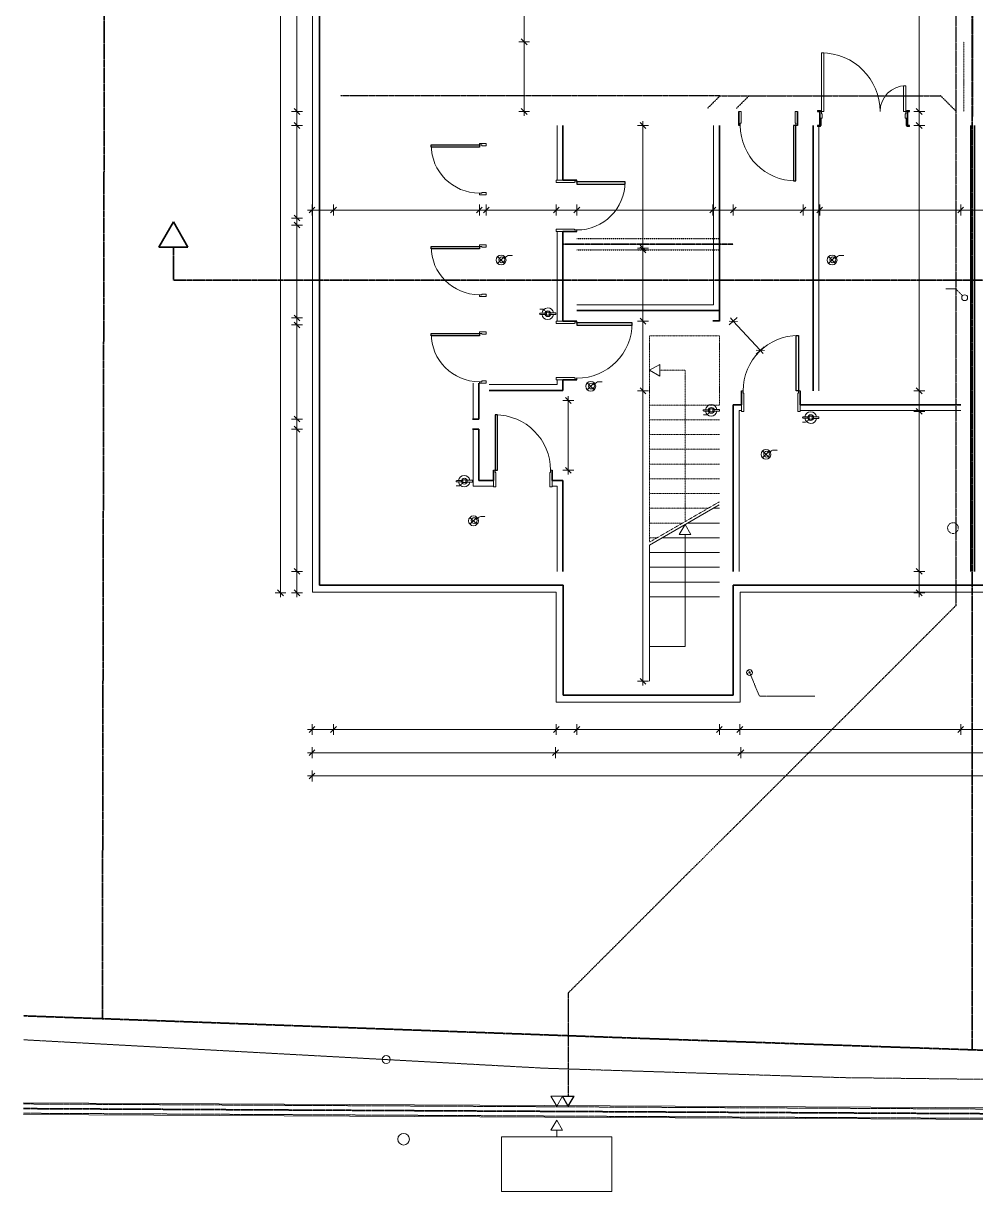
# Model space of a CAD drawing. Header units: metres. Extents: x 217015 to 311256, y -798315 to -742080.
# Drawn here: x 217015 to 233405, y -796050 to -775934 of the extents above; entities that cross this region are included whole.
import ezdxf

# ---------------------------------------------------------------- set-up
doc = ezdxf.new("R2010")
doc.units = ezdxf.units.M
for name, pattern in [('Achse', [0.5, 0.25, -0.25]), ('Axe', [0.5, 0.25, -0.25]), ('Dashed', [0.5, 0.25, -0.25]), ('Dot & Dashed', [0.5, 0.25, -0.25]), ('Egouttage copie', [0.5, 0.25, -0.25]), ('pointillés', [0.5, 0.25, -0.25]), ('Points', [0.5, 0.25, -0.25]), ('Points tirets', [0.5, 0.25, -0.25]), ('Tirets', [0.5, 0.25, -0.25]), ('Tirets moyens', [0.8, 0.4, -0.4]), ('Tirets petits', [0.35, 0.15, -0.2]), ('Traits', [0.5, 0.25, -0.25])]:
    doc.linetypes.add(name, pattern=pattern)
for name, color, linetype in [('-1._-1. Sous-sol_2_Ecriture + Annotation', 7, 'Continuous'), ('-1._-1. Sous-sol_2_Equip _ incendie', 7, 'Continuous'), ('-1._-1. Sous-sol_2_Equip _ égouttage', 7, 'Continuous'), ('-1._-1. Sous-sol_2_Etiquettes', 7, 'Continuous'), ('-1._-1. Sous-sol_2_Lignes', 7, 'Continuous'), ('-1._-1. Sous-sol_2_STABILITE', 7, 'Continuous'), ('cotations', 7, 'Continuous'), ('mur porteur', 7, 'Continuous'), ('portes', 7, 'Continuous'), ('sous-sol', 7, 'Continuous')]:
    doc.layers.add(name, color=color, linetype=linetype)

msp = doc.modelspace()

# ---------------------------------------------------------------- linework, layer by layer
at = {"layer": '-1._-1. Sous-sol_2_Ecriture + Annotation', "color": 251, "linetype": 'Continuous', "lineweight": 18}
for p, q in [((227144, -795104), (225245, -795105)), ((225245, -795105), (225245, -796050)), ((227144, -796049), (227144, -795104)), ((225245, -796050), (227144, -796049))]:
    msp.add_line(p, q, dxfattribs=at)
at = {"layer": '-1._-1. Sous-sol_2_Equip _ incendie', "color": 251, "linetype": 'Continuous', "lineweight": 18}
for p, q in [((225913, -780922), (226016, -780922)), ((226016, -780946), (225913, -780946)), ((226016, -780959), (226016, -780909)), ((226016, -780909), (226066, -780909)), ((226066, -780959), (226016, -780959)), ((226066, -780909), (226066, -780959)), ((226066, -780949), (226066, -780919)), ((226066, -780919), (226181, -780919)), ((226181, -780949), (226066, -780949)), ((226181, -780919), (226181, -780949)), ((228829, -782586), (228726, -782586)), ((228726, -782610), (228829, -782610)), ((228879, -782573), (228829, -782573)), ((228829, -782573), (228829, -782623)), ((228829, -782623), (228879, -782623)), ((228879, -782623), (228879, -782573)), ((228994, -782583), (228879, -782583)), ((228879, -782583), (228879, -782613)), ((228879, -782613), (228994, -782613)), ((228994, -782613), (228994, -782583)), ((230591, -782697), (230541, -782697)), ((230541, -782697), (230541, -782747)), ((230591, -782747), (230591, -782697)), ((230541, -782710), (230438, -782710)), ((230438, -782734), (230541, -782734)), ((230541, -782747), (230591, -782747)), ((230706, -782707), (230591, -782707)), ((230591, -782707), (230591, -782737)), ((230591, -782737), (230706, -782737)), ((230706, -782737), (230706, -782707)), ((224578, -783805), (224475, -783805)), ((224475, -783829), (224578, -783829)), ((224628, -783792), (224578, -783792)), ((224578, -783792), (224578, -783842)), ((224578, -783842), (224628, -783842)), ((224628, -783842), (224628, -783792)), ((224743, -783802), (224628, -783802)), ((224628, -783802), (224628, -783832)), ((224628, -783832), (224743, -783832)), ((224743, -783832), (224743, -783802))]:
    msp.add_line(p, q, dxfattribs=at)
for centre, radius, start, end in [((226041, -780934), 100, 8.6269, 173.1079), ((225913, -780934), 12, 90, 270), ((226041, -780934), 100, 186.8921, 351.3731), ((228854, -782598), 100, 8.6269, 173.1079), ((228726, -782598), 12, 90, 270), ((228854, -782598), 100, 186.8921, 351.3731), ((230566, -782722), 100, 8.6269, 173.1079), ((230438, -782722), 12, 90, 270), ((230566, -782722), 100, 186.8921, 351.3731), ((224475, -783817), 12, 90, 270), ((224603, -783817), 100, 8.6269, 173.1079), ((224603, -783817), 100, 186.8921, 351.3731)]:
    msp.add_arc(centre, radius, start, end, dxfattribs=at)
at = {"layer": '-1._-1. Sous-sol_2_Equip _ égouttage', "color": 251, "linetype": 'Egouttage copie', "lineweight": 30}
for p, q in [((233065, -773132), (233065, -785959)), ((229004, -777184), (222474, -777184)), ((228791, -777396), (229004, -777184)), ((229004, -777184), (232803, -777184)), ((229289, -777396), (229502, -777184)), ((233065, -785959), (226394, -792629)), ((226394, -792629), (226394, -794405))]:
    msp.add_line(p, q, dxfattribs=at)
at = {"layer": '-1._-1. Sous-sol_2_Equip _ égouttage', "color": 7, "linetype": 'Tirets petits', "lineweight": 18}
msp.add_line((233203, -776252), (233203, -777452), dxfattribs=at)
at = {"layer": '-1._-1. Sous-sol_2_Equip _ égouttage', "color": 251, "linetype": 'pointillés', "lineweight": 30}
msp.add_line((233056, -777437), (232803, -777184), dxfattribs=at)
at = {"layer": '-1._-1. Sous-sol_2_Equip _ égouttage', "color": 250, "linetype": 'Continuous', "lineweight": 18}
for p, q in [((227794, -781906), (227968, -781806)), ((227968, -781806), (227968, -782006)), ((227794, -781906), (227968, -782006)), ((228404, -784563), (228304, -784736)), ((228404, -784563), (228504, -784736)), ((228504, -784736), (228304, -784736)), ((228404, -786662), (228404, -784736)), ((227794, -786662), (228404, -786662))]:
    msp.add_line(p, q, dxfattribs=at)
at = {"layer": '-1._-1. Sous-sol_2_Equip _ égouttage', "color": 250, "linetype": 'Tirets petits', "lineweight": 18}
for p, q in [((228404, -781906), (227968, -781906)), ((228404, -784513), (228404, -781906))]:
    msp.add_line(p, q, dxfattribs=at)
at = {"layer": '-1._-1. Sous-sol_2_Equip _ égouttage', "color": 8, "linetype": 'Tirets petits', "lineweight": 18}
for p, q in [((228994, -782506), (227794, -782506)), ((228994, -782760), (227794, -782760)), ((228994, -783014), (227794, -783014)), ((228994, -783268), (227794, -783268)), ((228994, -783522), (227794, -783522)), ((228994, -783776), (227794, -783776)), ((228994, -784030), (227794, -784030)), ((228801, -784284), (227794, -784284)), ((228361, -784538), (227794, -784538)), ((227921, -784792), (227794, -784792))]:
    msp.add_line(p, q, dxfattribs=at)
at = {"layer": '-1._-1. Sous-sol_2_Equip _ égouttage', "color": 8, "linetype": 'Continuous', "lineweight": 18}
for p, q in [((228994, -784284), (228887, -784284)), ((228994, -784538), (228447, -784538)), ((228994, -784792), (228007, -784792)), ((228994, -785046), (227794, -785046)), ((228994, -785300), (227794, -785300)), ((228994, -785554), (227794, -785554)), ((228994, -785808), (227794, -785808)), ((226094, -794404), (226294, -794404)), ((226194, -794577), (226094, -794404)), ((226194, -794577), (226294, -794404)), ((226194, -794818), (226094, -794992)), ((226194, -794818), (226294, -794991)), ((226294, -794991), (226094, -794992)), ((226194, -795104), (226194, -794991))]:
    msp.add_line(p, q, dxfattribs=at)
at = {"layer": '-1._-1. Sous-sol_2_Equip _ égouttage', "color": 8, "linetype": 'Dot & Dashed', "lineweight": 18}
for p, q in [((217015, -793435), (225989, -793925)), ((225989, -793925), (231124, -794087)), ((231124, -794087), (235630, -794141))]:
    msp.add_line(p, q, dxfattribs=at)
at = {"layer": '-1._-1. Sous-sol_2_Equip _ égouttage', "color": 254, "linetype": 'Continuous', "lineweight": 18}
for p, q in [((250732, -794699), (217015, -794520)), ((217015, -794720), (250732, -794899))]:
    msp.add_line(p, q, dxfattribs=at)
at = {"layer": '-1._-1. Sous-sol_2_Equip _ égouttage', "color": 254, "linetype": 'Points', "lineweight": 18}
for p, q in [((250732, -794719), (217015, -794540)), ((250732, -794879), (217015, -794700))]:
    msp.add_line(p, q, dxfattribs=at)
at = {"layer": '-1._-1. Sous-sol_2_Equip _ égouttage', "color": 251, "linetype": 'Continuous', "lineweight": 30}
for p, q in [((226294, -794405), (226494, -794405)), ((226394, -794578), (226294, -794405)), ((226394, -794578), (226494, -794405))]:
    msp.add_line(p, q, dxfattribs=at)
at = {"layer": '-1._-1. Sous-sol_2_Equip _ égouttage', "color": 7, "linetype": 'Points tirets', "lineweight": 35}
msp.add_line((250732, -794799), (217015, -794620), dxfattribs=at)
at = {"layer": '-1._-1. Sous-sol_2_Equip _ égouttage', "color": 8, "linetype": 'Continuous', "lineweight": 18}
msp.add_circle((223260, -793776), 70, dxfattribs=at)
at = {"layer": '-1._-1. Sous-sol_2_Etiquettes', "color": 253, "linetype": 'Dashed', "lineweight": 13}
for p, q in [((225291, -779977), (225352, -779934)), ((225352, -779934), (225437, -779934)), ((230988, -779977), (231049, -779934)), ((231049, -779934), (231134, -779934)), ((233063, -780505), (232890, -780505)), ((233180, -780623), (233063, -780505)), ((225965, -780857), (225902, -780857)), ((226007, -780899), (225965, -780857)), ((226834, -782150), (226895, -782108)), ((226895, -782108), (226980, -782108)), ((228779, -782675), (228715, -782675)), ((228821, -782633), (228779, -782675)), ((230490, -782799), (230427, -782799)), ((230532, -782758), (230490, -782799)), ((229849, -783323), (229910, -783281)), ((229910, -783281), (229995, -783281)), ((224528, -783895), (224464, -783895)), ((224570, -783853), (224528, -783895)), ((224815, -784467), (224876, -784425)), ((224876, -784425), (224961, -784425))]:
    msp.add_line(p, q, dxfattribs=at)
at = {"layer": '-1._-1. Sous-sol_2_Etiquettes', "color": 8, "linetype": 'Continuous', "lineweight": 18}
for p, q in [((229561, -787093), (229468, -787131)), ((229534, -787158), (229495, -787066))]:
    msp.add_line(p, q, dxfattribs=at)
at = {"layer": '-1._-1. Sous-sol_2_Etiquettes', "color": 253, "linetype": 'Traits', "lineweight": 18}
for p, q in [((229514, -787112), (229684, -787520)), ((229684, -787520), (229928, -787520))]:
    msp.add_line(p, q, dxfattribs=at)
at = {"layer": '-1._-1. Sous-sol_2_Etiquettes', "color": 253, "linetype": 'Continuous', "lineweight": 18}
msp.add_line((229928, -787520), (230640, -787520), dxfattribs=at)
at = {"layer": '-1._-1. Sous-sol_2_Etiquettes', "color": 7, "linetype": 'Continuous', "lineweight": 18}
for centre in [(225250, -780005), (230947, -780005), (233216, -780658), (226043, -780934), (226793, -782179), (228856, -782598), (230567, -782722), (229808, -783352), (224605, -783817), (224774, -784496)]:
    msp.add_circle(centre, 50, dxfattribs=at)
at = {"layer": '-1._-1. Sous-sol_2_Etiquettes', "color": 8, "linetype": 'Continuous', "lineweight": 18}
msp.add_circle((229514, -787112), 50, dxfattribs=at)
at = {"layer": '-1._-1. Sous-sol_2_Lignes', "color": 7, "linetype": 'Continuous', "lineweight": 35}
for p, q in [((219596, -779354), (219346, -779787)), ((219596, -779354), (219846, -779787)), ((219846, -779787), (219346, -779787))]:
    msp.add_line(p, q, dxfattribs=at)
at = {"layer": '-1._-1. Sous-sol_2_Lignes', "color": 7, "linetype": 'Axe', "lineweight": 35}
for p, q in [((219596, -780354), (219596, -779787)), ((250096, -780354), (219596, -780354))]:
    msp.add_line(p, q, dxfattribs=at)
at = {"layer": '-1._-1. Sous-sol_2_Lignes', "color": 7, "linetype": 'Continuous', "lineweight": 18}
for p, q in [((225298, -779949), (225178, -780069)), ((225178, -779949), (225298, -780069)), ((230994, -779949), (230875, -780069)), ((230875, -779949), (230994, -780069)), ((226840, -782123), (226721, -782242)), ((226721, -782123), (226840, -782242)), ((229855, -783296), (229736, -783416)), ((229736, -783296), (229855, -783416)), ((224822, -784440), (224702, -784560)), ((224702, -784440), (224822, -784560))]:
    msp.add_line(p, q, dxfattribs=at)
for centre in [(225238, -780009), (230935, -780009), (226781, -782183), (229796, -783356), (224762, -784500)]:
    msp.add_circle(centre, 84.6, dxfattribs=at)
at = {"layer": '-1._-1. Sous-sol_2_Lignes', "color": 251, "linetype": 'Achse', "lineweight": 18}
msp.add_circle((233015, -784624), 92, dxfattribs=at)
at = {"layer": '-1._-1. Sous-sol_2_Lignes', "color": 253, "linetype": 'Continuous', "lineweight": 18}
msp.add_circle((223560, -795147), 100, dxfattribs=at)
at = {"layer": '-1._-1. Sous-sol_2_STABILITE', "color": 7, "linetype": 'Points tirets', "lineweight": 35}
for p, q in [((233353, -777538), (233353, -771132)), ((226301, -779736), (229234, -779736))]:
    msp.add_line(p, q, dxfattribs=at)
at = {"layer": 'cotations', "color": 251, "linetype": 'Continuous', "lineweight": 18}
for p, q in [((221441, -785740), (221441, -764882)), ((221723, -777452), (221723, -765252)), ((232434, -777452), (232434, -765252)), ((225634, -776252), (225634, -771252)), ((225727, -776252), (225540, -776252)), ((225584, -776202), (225684, -776302)), ((225634, -777452), (225634, -776252)), ((221817, -777452), (221630, -777452)), ((221673, -777402), (221773, -777502)), ((221723, -777692), (221723, -777452)), ((225727, -777452), (225540, -777452)), ((225584, -777402), (225684, -777502)), ((225634, -777527), (225634, -777452)), ((232528, -777452), (232340, -777452)), ((232384, -777402), (232484, -777502)), ((232434, -777692), (232434, -777452)), ((221673, -777642), (221773, -777742)), ((227729, -777742), (227629, -777642)), ((227679, -777692), (227679, -777617)), ((232384, -777642), (232484, -777742)), ((221817, -777692), (221630, -777692)), ((221723, -779287), (221723, -777692)), ((227772, -777692), (227585, -777692)), ((227679, -779802), (227679, -777692)), ((232528, -777692), (232340, -777692)), ((232434, -782262), (232434, -777692)), ((221983, -779243), (221983, -779055)), ((222353, -779243), (222353, -779055)), ((224863, -779243), (224863, -779055)), ((224983, -779243), (224983, -779055)), ((226188, -779243), (226188, -779055)), ((226541, -779243), (226541, -779055)), ((228881, -779243), (228881, -779055)), ((229234, -779243), (229234, -779055)), ((230434, -779243), (230434, -779055)), ((230722, -779243), (230722, -779055)), ((233148, -779243), (233148, -779055)), ((221673, -779237), (221773, -779337)), ((221908, -779149), (221983, -779149)), ((222033, -779099), (221933, -779199)), ((221983, -779149), (222353, -779149)), ((222403, -779099), (222303, -779199)), ((222353, -779149), (224863, -779149)), ((224913, -779099), (224813, -779199)), ((224863, -779149), (224983, -779149)), ((225033, -779099), (224933, -779199)), ((224983, -779149), (226188, -779149)), ((226238, -779099), (226138, -779199)), ((226188, -779149), (226541, -779149)), ((226591, -779099), (226491, -779199)), ((226541, -779149), (228881, -779149)), ((228931, -779099), (228831, -779199)), ((228881, -779149), (229234, -779149)), ((229284, -779099), (229184, -779199)), ((229234, -779149), (230434, -779149)), ((230484, -779099), (230384, -779199)), ((230434, -779149), (230722, -779149)), ((230772, -779099), (230672, -779199)), ((230722, -779149), (233148, -779149)), ((233198, -779099), (233098, -779199)), ((233148, -779149), (233558, -779149)), ((221817, -779287), (221630, -779287)), ((221817, -779407), (221630, -779407)), ((221673, -779357), (221773, -779457)), ((221723, -779407), (221723, -779287)), ((221723, -781007), (221723, -779407)), ((227772, -779802), (227585, -779802)), ((227772, -779836), (227585, -779836)), ((227629, -779752), (227729, -779852)), ((227729, -779886), (227629, -779786)), ((227679, -779836), (227679, -779802)), ((227679, -781062), (227679, -779836)), ((221817, -781007), (221630, -781007)), ((221673, -780957), (221773, -781057)), ((221673, -781077), (221773, -781177)), ((221723, -781127), (221723, -781007)), ((227772, -781062), (227585, -781062)), ((227629, -781012), (227729, -781112)), ((227679, -782262), (227679, -781062)), ((229305, -781065), (229164, -781059)), ((229165, -781126), (229303, -780999)), ((229183, -781007), (229234, -781062)), ((229234, -781062), (229698, -781564)), ((221817, -781127), (221630, -781127)), ((221723, -782747), (221723, -781127)), ((229627, -781562), (229769, -781567)), ((229629, -781628), (229767, -781501)), ((229698, -781564), (229749, -781619)), ((227772, -782262), (227585, -782262)), ((227629, -782212), (227729, -782312)), ((227679, -787262), (227679, -782262)), ((232528, -782262), (232340, -782262)), ((232384, -782212), (232484, -782312)), ((232434, -782615), (232434, -782262)), ((226487, -782429), (226300, -782429)), ((226443, -782479), (226343, -782379)), ((226393, -782429), (226393, -782354)), ((226393, -783629), (226393, -782429)), ((221673, -782697), (221773, -782797)), ((232528, -782615), (232340, -782615)), ((232384, -782565), (232484, -782665)), ((232434, -785370), (232434, -782615)), ((221817, -782747), (221630, -782747)), ((221673, -782872), (221773, -782972)), ((221723, -782922), (221723, -782747)), ((221817, -782922), (221630, -782922)), ((221723, -785370), (221723, -782922)), ((226487, -783629), (226300, -783629)), ((226343, -783579), (226443, -783679)), ((226393, -783704), (226393, -783629)), ((221817, -785370), (221630, -785370)), ((221673, -785320), (221773, -785420)), ((221723, -785740), (221723, -785370)), ((232528, -785370), (232340, -785370)), ((232384, -785320), (232484, -785420)), ((232434, -785740), (232434, -785370)), ((221391, -785690), (221491, -785790)), ((221673, -785690), (221773, -785790)), ((232384, -785690), (232484, -785790)), ((221534, -785740), (221347, -785740)), ((221441, -785815), (221441, -785740)), ((221817, -785740), (221630, -785740)), ((221723, -785815), (221723, -785740)), ((232528, -785740), (232340, -785740)), ((232434, -785815), (232434, -785740)), ((227772, -787262), (227585, -787262)), ((227629, -787212), (227729, -787312)), ((227679, -787337), (227679, -787262)), ((221908, -788092), (221983, -788092)), ((222033, -788042), (221933, -788142)), ((221983, -788186), (221983, -787998)), ((221983, -788092), (222353, -788092)), ((222403, -788042), (222303, -788142)), ((222353, -788186), (222353, -787998)), ((222353, -788092), (226188, -788092)), ((226238, -788042), (226138, -788142)), ((226188, -788186), (226188, -787998)), ((226188, -788092), (226541, -788092)), ((226591, -788042), (226491, -788142)), ((226541, -788186), (226541, -787998)), ((226541, -788092), (228994, -788092)), ((229044, -788042), (228944, -788142)), ((228994, -788186), (228994, -787998)), ((228994, -788092), (229347, -788092)), ((229397, -788042), (229297, -788142)), ((229347, -788186), (229347, -787998)), ((229347, -788092), (233148, -788092)), ((233198, -788042), (233098, -788142)), ((233148, -788186), (233148, -787998)), ((233148, -788092), (233558, -788092)), ((221908, -788492), (221983, -788492)), ((222033, -788442), (221933, -788542)), ((221983, -788586), (221983, -788398)), ((221983, -788492), (226174, -788492)), ((226224, -788442), (226124, -788542)), ((226174, -788586), (226174, -788398)), ((226174, -788492), (229364, -788492)), ((229414, -788442), (229314, -788542)), ((229364, -788586), (229364, -788398)), ((229364, -788492), (237331, -788492)), ((221908, -788892), (221983, -788892)), ((222033, -788842), (221933, -788942)), ((221983, -788986), (221983, -788798)), ((221983, -788892), (245550, -788892))]:
    msp.add_line(p, q, dxfattribs=at)
at = {"layer": 'mur porteur', "color": 8, "linetype": 'Continuous', "lineweight": 18}
for p, q in [((221993, -765012), (221993, -785610)), ((224863, -778000), (224983, -778000)), ((226188, -778635), (226201, -778635)), ((226201, -778635), (226301, -778635)), ((224863, -778885), (224983, -778885)), ((226188, -779520), (226201, -779520)), ((226201, -779520), (226301, -779520)), ((224983, -779750), (224863, -779750)), ((224983, -780635), (224863, -780635)), ((226201, -781062), (226188, -781062)), ((226201, -781062), (226188, -781062)), ((226301, -781062), (226201, -781062)), ((226301, -781062), (226201, -781062)), ((224863, -781247), (224983, -781247)), ((226201, -782072), (226188, -782072)), ((226201, -782072), (226188, -782072)), ((226301, -782072), (226201, -782072)), ((226301, -782072), (226201, -782072)), ((224863, -782132), (224983, -782132)), ((229374, -782602), (229374, -782502)), ((229374, -782615), (229374, -782602)), ((230384, -782602), (230384, -782502)), ((230384, -782615), (230384, -782602)), ((225106, -783904), (225106, -783804)), ((225106, -783917), (225106, -783904)), ((226116, -783904), (226116, -783804)), ((226116, -783917), (226116, -783904)), ((221993, -785610), (221993, -785730)), ((221993, -785730), (222113, -785730)), ((221993, -785730), (222113, -785730)), ((222113, -785730), (226184, -785730)), ((226184, -785740), (226184, -785730)), ((226184, -785740), (226184, -785730)), ((226184, -785740), (226184, -787502)), ((229354, -785730), (229354, -785740)), ((229354, -785730), (237341, -785730)), ((229354, -785730), (229354, -785740)), ((229354, -787502), (229354, -785740)), ((226184, -787502), (226184, -787622)), ((226184, -787502), (226184, -787622)), ((229354, -787622), (229354, -787502)), ((226184, -787622), (226304, -787622)), ((226304, -787622), (229234, -787622)), ((229234, -787622), (229354, -787622)), ((229234, -787622), (229354, -787622))]:
    msp.add_line(p, q, dxfattribs=at)
at = {"layer": 'mur porteur', "color": 7, "linetype": 'Continuous', "lineweight": 35}
for p, q in [((222113, -765252), (222113, -785370)), ((229327, -777692), (229327, -777452)), ((230337, -777692), (230337, -777452)), ((230722, -777452), (230685, -777452)), ((230722, -777452), (230722, -777567)), ((232232, -777452), (232269, -777452)), ((232232, -777452), (232232, -777567)), ((230722, -777567), (230722, -777692)), ((232232, -777567), (232232, -777692)), ((226301, -778635), (226301, -777692)), ((228994, -780780), (228994, -777692)), ((230609, -782262), (230609, -777692)), ((230722, -777692), (230685, -777692)), ((232232, -777692), (232269, -777692)), ((233323, -785370), (233323, -777692)), ((233383, -785370), (233383, -777692)), ((226301, -778635), (226541, -778635)), ((226301, -779520), (226541, -779520)), ((226301, -781062), (226301, -779520)), ((228881, -780880), (226541, -780880)), ((228894, -780880), (228881, -780880)), ((228994, -780880), (228894, -780880)), ((228994, -780880), (228894, -780880)), ((228994, -780880), (228994, -780780)), ((228994, -781055), (228994, -780880)), ((228994, -781055), (228994, -780880)), ((226541, -781062), (226301, -781062)), ((226541, -781062), (226301, -781062)), ((228881, -781055), (228894, -781055)), ((228881, -781055), (228894, -781055)), ((228894, -781055), (228994, -781055)), ((228894, -781055), (228994, -781055)), ((228994, -781062), (228994, -781055)), ((226541, -782072), (226301, -782072)), ((226301, -782154), (226301, -782072)), ((226541, -782072), (226301, -782072)), ((224856, -782127), (224856, -782747)), ((226201, -782254), (225031, -782254)), ((226201, -782254), (226301, -782254)), ((226201, -782254), (226301, -782254)), ((226301, -782234), (226301, -782154)), ((226301, -782254), (226301, -782234)), ((229374, -782502), (229374, -782262)), ((230384, -782502), (230384, -782262)), ((229234, -782502), (229234, -782602)), ((229334, -782502), (229234, -782502)), ((229234, -782502), (229234, -782602)), ((229234, -782602), (229234, -785370)), ((229374, -782502), (229334, -782502)), ((233148, -782502), (230384, -782502)), ((224756, -782747), (224743, -782747)), ((224756, -782747), (224743, -782747)), ((224856, -782747), (224756, -782747)), ((224856, -782747), (224756, -782747)), ((224743, -782922), (224756, -782922)), ((224743, -782922), (224756, -782922)), ((224756, -782922), (224856, -782922)), ((224756, -782922), (224856, -782922)), ((224856, -782922), (224856, -783629)), ((224856, -783629), (224856, -783804)), ((225106, -783804), (225106, -783629)), ((226116, -783804), (226116, -783629)), ((224856, -783804), (225031, -783804)), ((224856, -783804), (225031, -783804)), ((225031, -783804), (225106, -783804)), ((226116, -783804), (226301, -783804)), ((226301, -783804), (226301, -783825)), ((226301, -783804), (226301, -783825)), ((226301, -783904), (226301, -783825)), ((226301, -783904), (226301, -783825)), ((226301, -785370), (226301, -783904)), ((222113, -785370), (222113, -785610)), ((222113, -785610), (222353, -785610)), ((222113, -785610), (222353, -785610)), ((222353, -785610), (226304, -785610)), ((226304, -785730), (226304, -785610)), ((226304, -785730), (226304, -785610)), ((229234, -785610), (229234, -785730)), ((229234, -785610), (237461, -785610)), ((229234, -785610), (229234, -785730)), ((226304, -785730), (226304, -787262)), ((229234, -787262), (229234, -785730)), ((226304, -787262), (226304, -787502)), ((226304, -787262), (226304, -787502)), ((229234, -787502), (229234, -787262)), ((226304, -787502), (226544, -787502)), ((226544, -787502), (228994, -787502)), ((228994, -787502), (229234, -787502)), ((228994, -787502), (229234, -787502))]:
    msp.add_line(p, q, dxfattribs=at)
at = {"layer": 'mur porteur', "color": 253, "linetype": 'Continuous', "lineweight": 13}
for p, q in [((226201, -778635), (226201, -777692)), ((228894, -780767), (228894, -777692)), ((230709, -782262), (230709, -777692)), ((226201, -781062), (226201, -779520)), ((228881, -780780), (226541, -780780)), ((228894, -780780), (228881, -780780)), ((228894, -780780), (228881, -780780)), ((228894, -780780), (228894, -780767)), ((228894, -781062), (228894, -781055)), ((226201, -782141), (226201, -782072)), ((224756, -782127), (224756, -782747)), ((226188, -782154), (225031, -782154)), ((226188, -782154), (226201, -782154)), ((226188, -782154), (226201, -782154)), ((226201, -782152), (226201, -782141)), ((226201, -782154), (226201, -782152)), ((229334, -782602), (229334, -782615)), ((229347, -782602), (229334, -782602)), ((229334, -782602), (229334, -782615)), ((229334, -782615), (229334, -785370)), ((229374, -782602), (229347, -782602)), ((233148, -782602), (230384, -782602)), ((224756, -782922), (224756, -783804)), ((224756, -783804), (224756, -783904)), ((224756, -783904), (224856, -783904)), ((224756, -783904), (224856, -783904)), ((224856, -783904), (225106, -783904)), ((226116, -783904), (226201, -783904)), ((226201, -783904), (226201, -783907)), ((226201, -783904), (226201, -783907)), ((226201, -783917), (226201, -783907)), ((226201, -783917), (226201, -783907)), ((226201, -785370), (226201, -783917))]:
    msp.add_line(p, q, dxfattribs=at)
at = {"layer": 'portes', "color": 8, "linetype": 'Continuous', "lineweight": 18}
for p, q in [((230750, -776442), (230750, -777452)), ((230790, -776442), (230750, -776442)), ((230790, -777452), (230790, -776442)), ((232164, -777452), (232164, -777008)), ((232164, -777008), (232204, -777008)), ((232204, -777008), (232204, -777452)), ((230735, -777433), (230685, -777433)), ((230685, -777433), (230685, -777452)), ((230685, -777452), (230735, -777452)), ((230722, -777567), (230722, -777452)), ((230722, -777452), (230750, -777452)), ((230735, -777452), (230735, -777433)), ((230750, -777452), (230750, -777492)), ((230750, -777452), (230790, -777452)), ((232204, -777452), (232164, -777452)), ((232204, -777492), (232204, -777452)), ((232204, -777452), (232232, -777452)), ((232269, -777433), (232219, -777433)), ((232219, -777433), (232219, -777452)), ((232219, -777452), (232269, -777452)), ((232232, -777452), (232232, -777567)), ((232269, -777452), (232269, -777433)), ((230722, -777567), (230722, -777692)), ((230747, -777567), (230722, -777567)), ((230762, -777567), (230722, -777567)), ((230747, -777692), (230747, -777567)), ((230750, -777492), (230762, -777492)), ((230762, -777492), (230762, -777567)), ((232192, -777567), (232192, -777492)), ((232192, -777492), (232204, -777492)), ((232232, -777567), (232192, -777567)), ((232207, -777567), (232207, -777692)), ((232232, -777567), (232207, -777567)), ((232232, -777692), (232232, -777567)), ((230735, -777692), (230685, -777692)), ((230685, -777692), (230685, -777711)), ((230685, -777711), (230735, -777711)), ((230722, -777692), (230747, -777692)), ((230735, -777711), (230735, -777692)), ((232207, -777692), (232232, -777692)), ((232269, -777692), (232219, -777692)), ((232219, -777692), (232219, -777711)), ((232219, -777711), (232269, -777711)), ((232269, -777711), (232269, -777692)), ((224863, -778000), (224983, -778000)), ((224863, -778000), (224983, -778000)), ((226188, -778635), (226201, -778635)), ((226188, -778635), (226201, -778635)), ((226201, -778635), (226301, -778635)), ((226201, -778635), (226301, -778635)), ((224863, -778885), (224983, -778885)), ((224863, -778885), (224983, -778885)), ((226188, -779520), (226201, -779520)), ((226188, -779520), (226201, -779520)), ((226201, -779520), (226301, -779520)), ((226201, -779520), (226301, -779520)), ((224983, -779750), (224863, -779750)), ((224983, -779750), (224863, -779750)), ((224983, -780635), (224863, -780635)), ((224983, -780635), (224863, -780635)), ((226201, -781062), (226188, -781062)), ((226201, -781062), (226188, -781062)), ((226201, -781062), (226188, -781062)), ((226201, -781062), (226188, -781062)), ((226301, -781062), (226201, -781062)), ((226301, -781062), (226201, -781062)), ((226301, -781062), (226201, -781062)), ((226301, -781062), (226201, -781062)), ((224863, -781247), (224983, -781247)), ((224863, -781247), (224983, -781247)), ((226201, -782072), (226188, -782072)), ((226201, -782072), (226188, -782072)), ((226201, -782072), (226188, -782072)), ((226201, -782072), (226188, -782072)), ((226301, -782072), (226201, -782072)), ((226301, -782072), (226201, -782072)), ((226301, -782072), (226201, -782072)), ((226301, -782072), (226201, -782072)), ((224863, -782132), (224983, -782132)), ((224863, -782132), (224983, -782132)), ((229374, -782602), (229374, -782502)), ((229374, -782602), (229374, -782502)), ((229374, -782615), (229374, -782602)), ((229374, -782615), (229374, -782602)), ((230384, -782602), (230384, -782502)), ((230384, -782602), (230384, -782502)), ((230384, -782615), (230384, -782602)), ((230384, -782615), (230384, -782602)), ((225106, -783904), (225106, -783804)), ((225106, -783904), (225106, -783804)), ((225106, -783917), (225106, -783904)), ((225106, -783917), (225106, -783904)), ((226116, -783904), (226116, -783804)), ((226116, -783904), (226116, -783804)), ((226116, -783917), (226116, -783904)), ((226116, -783917), (226116, -783904))]:
    msp.add_line(p, q, dxfattribs=at)
at = {"layer": 'portes', "color": 7, "linetype": 'Continuous', "lineweight": 18}
for p, q in [((229327, -777692), (229327, -777452)), ((229327, -777452), (229367, -777452)), ((229367, -777452), (229367, -777652)), ((230297, -777652), (230297, -777452)), ((230297, -777452), (230337, -777452)), ((230337, -777452), (230337, -777692)), ((229367, -777652), (229355, -777652)), ((229355, -777652), (229355, -777692)), ((230309, -777652), (230297, -777652)), ((230309, -777692), (230309, -777652)), ((229355, -777692), (229327, -777692)), ((230337, -777692), (230309, -777692)), ((224983, -778000), (224863, -778000)), ((224863, -778000), (224863, -778028)), ((224863, -778028), (224903, -778028)), ((224903, -778028), (224903, -778040)), ((224903, -778040), (224983, -778040)), ((224983, -778040), (224983, -778000)), ((226188, -778635), (226541, -778635)), ((226188, -778675), (226188, -778635)), ((226501, -778675), (226188, -778675)), ((226541, -778663), (226501, -778663)), ((226501, -778663), (226501, -778675)), ((226541, -778635), (226541, -778663)), ((224903, -778857), (224863, -778857)), ((224863, -778857), (224863, -778885)), ((224983, -778845), (224903, -778845)), ((224903, -778845), (224903, -778857)), ((224983, -778885), (224983, -778845)), ((224863, -778885), (224983, -778885)), ((226188, -779480), (226501, -779480)), ((226188, -779520), (226188, -779480)), ((226501, -779480), (226501, -779492)), ((226541, -779520), (226188, -779520)), ((226501, -779492), (226541, -779492)), ((226541, -779492), (226541, -779520)), ((224983, -779750), (224863, -779750)), ((224863, -779750), (224863, -779778)), ((224863, -779778), (224903, -779778)), ((224903, -779778), (224903, -779790)), ((224903, -779790), (224983, -779790)), ((224983, -779790), (224983, -779750)), ((224903, -780607), (224863, -780607)), ((224863, -780607), (224863, -780635)), ((224863, -780635), (224983, -780635)), ((224983, -780595), (224903, -780595)), ((224903, -780595), (224903, -780607)), ((224983, -780635), (224983, -780595)), ((226188, -781062), (226541, -781062)), ((226188, -781102), (226188, -781062)), ((226188, -781062), (226541, -781062)), ((226188, -781102), (226188, -781062)), ((226541, -781090), (226501, -781090)), ((226501, -781090), (226501, -781102)), ((226541, -781090), (226501, -781090)), ((226501, -781090), (226501, -781102)), ((226541, -781062), (226541, -781090)), ((226541, -781062), (226541, -781090)), ((224983, -781247), (224863, -781247)), ((224863, -781247), (224863, -781275)), ((224863, -781275), (224903, -781275)), ((224903, -781275), (224903, -781287)), ((224903, -781287), (224983, -781287)), ((224983, -781287), (224983, -781247)), ((226501, -781102), (226188, -781102)), ((226501, -781102), (226188, -781102)), ((224983, -782092), (224903, -782092)), ((224903, -782092), (224903, -782104)), ((224983, -782132), (224983, -782092)), ((226188, -782032), (226501, -782032)), ((226188, -782072), (226188, -782032)), ((226188, -782032), (226501, -782032)), ((226188, -782072), (226188, -782032)), ((226541, -782072), (226188, -782072)), ((226541, -782072), (226188, -782072)), ((226501, -782032), (226501, -782044)), ((226501, -782032), (226501, -782044)), ((226501, -782044), (226541, -782044)), ((226501, -782044), (226541, -782044)), ((226541, -782044), (226541, -782072)), ((226541, -782044), (226541, -782072)), ((224903, -782104), (224863, -782104)), ((224863, -782104), (224863, -782132)), ((224863, -782132), (224983, -782132)), ((229402, -782262), (229374, -782262)), ((229374, -782262), (229374, -782615)), ((229402, -782302), (229402, -782262)), ((230384, -782262), (230356, -782262)), ((230356, -782262), (230356, -782302)), ((230384, -782615), (230384, -782262)), ((229414, -782302), (229402, -782302)), ((229414, -782615), (229414, -782302)), ((230356, -782302), (230344, -782302)), ((230344, -782302), (230344, -782615)), ((229374, -782615), (229414, -782615)), ((230344, -782615), (230384, -782615)), ((225106, -783917), (225106, -783629)), ((225106, -783629), (225134, -783629)), ((225134, -783629), (225134, -783669)), ((225134, -783669), (225146, -783669)), ((225146, -783669), (225146, -783917)), ((226076, -783917), (226076, -783669)), ((226076, -783669), (226088, -783669)), ((226088, -783669), (226088, -783629)), ((226088, -783629), (226116, -783629)), ((226116, -783629), (226116, -783917)), ((225146, -783917), (225106, -783917)), ((226116, -783917), (226076, -783917))]:
    msp.add_line(p, q, dxfattribs=at)
at = {"layer": 'portes', "color": 7, "linetype": 'Continuous', "lineweight": 35}
for p, q in [((229327, -777692), (229327, -777452)), ((229327, -777692), (229327, -777452)), ((230337, -777692), (230337, -777452)), ((230337, -777692), (230337, -777452)), ((230722, -777452), (230685, -777452)), ((230722, -777452), (230685, -777452)), ((230722, -777452), (230722, -777567)), ((230722, -777452), (230722, -777567)), ((232232, -777452), (232232, -777567)), ((232232, -777452), (232232, -777567)), ((232232, -777452), (232269, -777452)), ((232232, -777452), (232269, -777452)), ((230722, -777567), (230722, -777692)), ((230722, -777567), (230722, -777692)), ((232232, -777567), (232232, -777692)), ((232232, -777567), (232232, -777692)), ((230722, -777692), (230685, -777692)), ((230722, -777692), (230685, -777692)), ((232232, -777692), (232269, -777692)), ((232232, -777692), (232269, -777692)), ((226301, -778635), (226541, -778635)), ((226301, -778635), (226541, -778635)), ((226301, -779520), (226541, -779520)), ((226301, -779520), (226541, -779520)), ((226541, -781062), (226301, -781062)), ((226541, -781062), (226301, -781062)), ((226541, -781062), (226301, -781062)), ((226541, -781062), (226301, -781062)), ((226541, -782072), (226301, -782072)), ((226541, -782072), (226301, -782072)), ((226541, -782072), (226301, -782072)), ((226541, -782072), (226301, -782072)), ((229374, -782502), (229374, -782262)), ((229374, -782502), (229374, -782262)), ((230384, -782502), (230384, -782262)), ((230384, -782502), (230384, -782262)), ((225106, -783804), (225106, -783629)), ((225106, -783804), (225106, -783629)), ((226116, -783804), (226116, -783629)), ((226116, -783804), (226116, -783629))]:
    msp.add_line(p, q, dxfattribs=at)
at = {"layer": 'portes', "color": 250, "linetype": 'Continuous', "lineweight": 25}
for p, q in [((230309, -777692), (230269, -777692)), ((230269, -777692), (230269, -778646)), ((230309, -778646), (230309, -777692)), ((224034, -778028), (224863, -778028)), ((224034, -778068), (224034, -778028)), ((224863, -778068), (224034, -778068)), ((224863, -778028), (224863, -778068)), ((227370, -778663), (226541, -778663)), ((226541, -778663), (226541, -778703)), ((227370, -778703), (227370, -778663)), ((230269, -778646), (230309, -778646)), ((226541, -778703), (227370, -778703)), ((224034, -779778), (224863, -779778)), ((224034, -779818), (224034, -779778)), ((224863, -779818), (224034, -779818)), ((224863, -779778), (224863, -779818)), ((227495, -781090), (226541, -781090)), ((226541, -781090), (226541, -781130)), ((227495, -781090), (226541, -781090)), ((226541, -781090), (226541, -781130)), ((227495, -781130), (227495, -781090)), ((227495, -781130), (227495, -781090)), ((224034, -781275), (224863, -781275)), ((224034, -781315), (224034, -781275)), ((224863, -781275), (224863, -781315)), ((226541, -781130), (227495, -781130)), ((226541, -781130), (227495, -781130)), ((224863, -781315), (224034, -781315)), ((230316, -782262), (230316, -781308)), ((230316, -781308), (230356, -781308)), ((230356, -781308), (230356, -782262)), ((230356, -782262), (230316, -782262)), ((225134, -782675), (225134, -783629)), ((225174, -782675), (225134, -782675)), ((225174, -783629), (225174, -782675)), ((225134, -783629), (225174, -783629))]:
    msp.add_line(p, q, dxfattribs=at)
at = {"layer": 'portes', "color": 8, "linetype": 'Continuous', "lineweight": 18}
for centre, radius, start, end in [((230750, -777452), 1010, 0, 90), ((232204, -777452), 444, 90, 180)]:
    msp.add_arc(centre, radius, start, end, dxfattribs=at)
at = {"layer": 'portes', "color": 253, "linetype": 'Continuous', "lineweight": 13}
for centre, radius, start, end in [((230309, -777692), 954, 180, 270), ((224863, -778028), 829, 180, 270), ((226541, -778663), 829, 270, 0), ((224863, -779778), 829, 180, 270), ((226541, -781090), 954, 270, 0), ((226541, -781090), 954, 270, 0), ((224863, -781275), 829, 180, 270), ((230356, -782262), 954, 90, 180), ((225134, -783629), 954, 0, 90)]:
    msp.add_arc(centre, radius, start, end, dxfattribs=at)
at = {"layer": 'sous-sol', "color": 7, "linetype": 'Tirets', "lineweight": 35}
for p, q in [((233346, -793608), (233346, -742548)), ((218455, -751850), (218374, -793072)), ((218374, -793072), (217015, -793023)), ((227567, -793408), (218374, -793072)), ((233346, -793608), (227567, -793408)), ((238379, -793782), (233346, -793608))]:
    msp.add_line(p, q, dxfattribs=at)
at = {"layer": 'sous-sol', "color": 250, "linetype": 'Tirets moyens', "lineweight": 25}
for p, q in [((226541, -779636), (228994, -779636)), ((226541, -779836), (228994, -779836))]:
    msp.add_line(p, q, dxfattribs=at)
at = {"layer": 'sous-sol', "color": 8, "linetype": 'Tirets petits', "lineweight": 18}
for p, q in [((227794, -781316), (227794, -784865)), ((227794, -781316), (228994, -781316)), ((228994, -781316), (228994, -782506)), ((227793, -784866), (228993, -784173))]:
    msp.add_line(p, q, dxfattribs=at)
at = {"layer": 'sous-sol', "color": 8, "linetype": 'Continuous', "lineweight": 18}
for p, q in [((227793, -784916), (228993, -784223)), ((227794, -784915), (227794, -787262))]:
    msp.add_line(p, q, dxfattribs=at)

doc.saveas('drawing.dxf')
